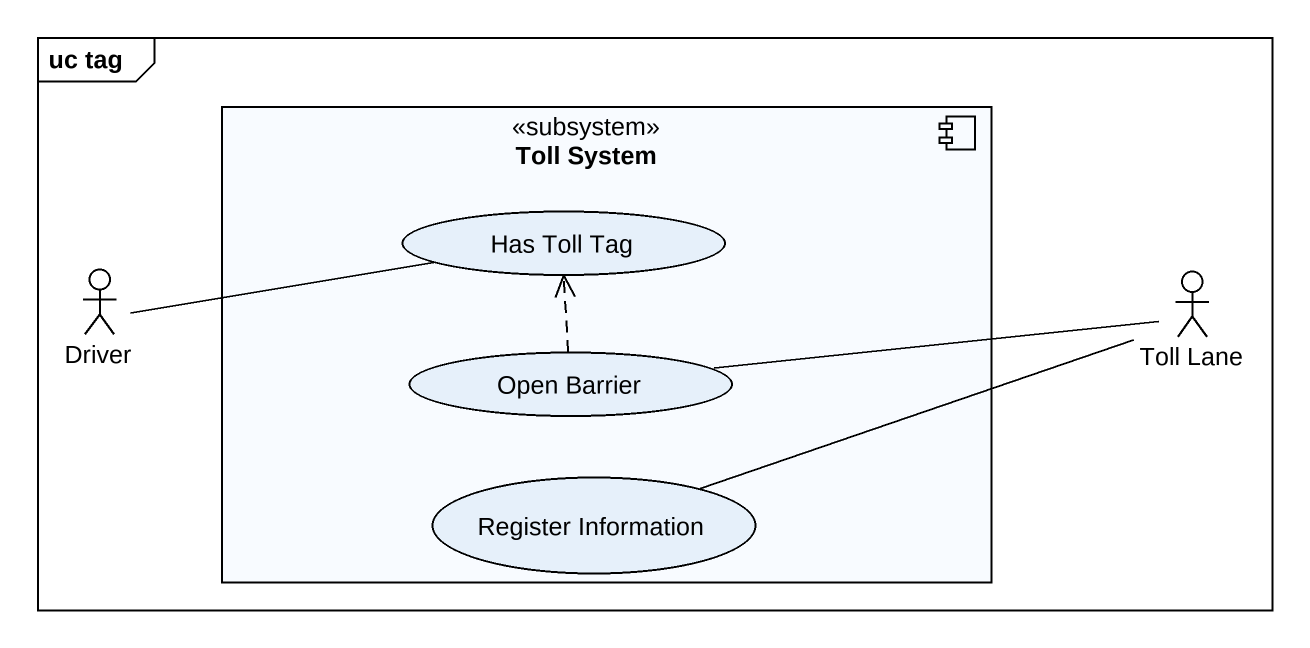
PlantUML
@startuml
mainframe uc tag
component "Toll System" as Toll_System <<subsystem>> {
  usecase "Has Toll Tag" as Has_Toll_Tag
  usecase "Open Barrier" as Open_Barrier
  usecase "Register Information" as Register_Information
}
actor Driver
actor "Toll Lane" as Toll_Lane
Driver -right- Has_Toll_Tag
Toll_Lane -left- Open_Barrier
Toll_Lane -left- Register_Information
Open_Barrier .up.> Has_Toll_Tag
@enduml
